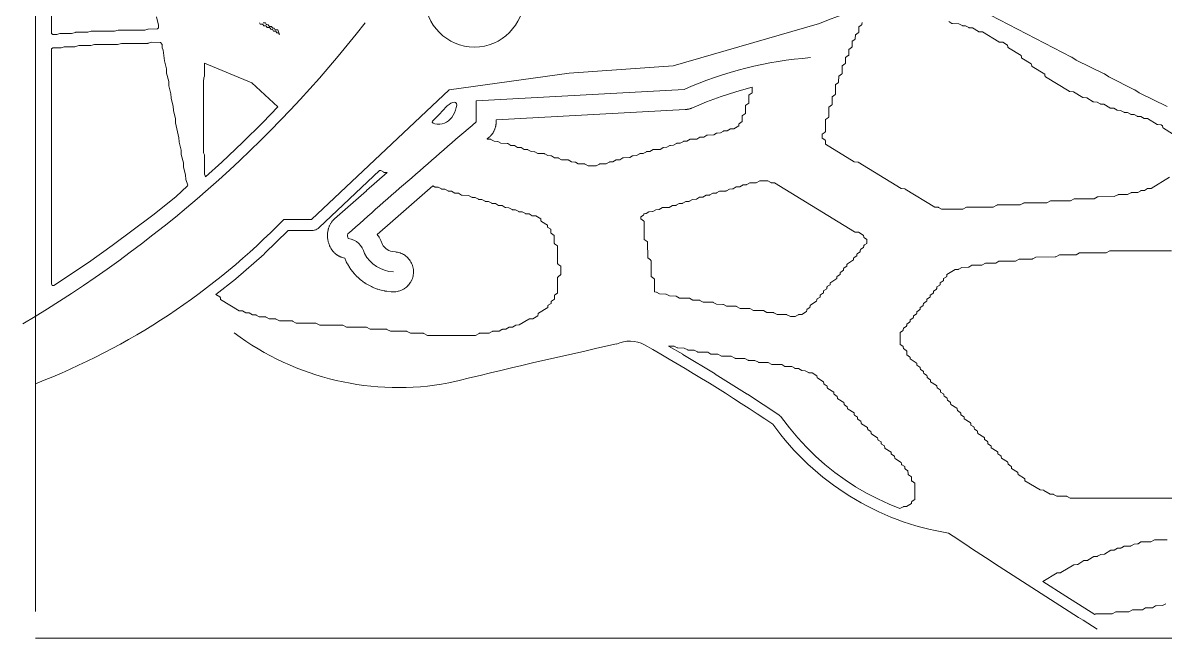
# Model space of a CAD drawing. Header units: inches. Extents: x 36 to 80.3, y 17.3 to 55.9.
# Drawn here: x 35.97 to 61.32, y 17.31 to 30.96 of the extents above; entities that cross this region are included whole.
import ezdxf

# ---------------------------------------------------------------- set-up
doc = ezdxf.new("R2010")
doc.units = ezdxf.units.IN
doc.layers.add('01_ORIGINAL_CAD', color=7, linetype='CONTINUOUS', lineweight=20)
doc.layers.add('03_ADDED_AREAS_SAME_COMPOSITION', color=7, linetype='CONTINUOUS', lineweight=15)

msp = doc.modelspace()

# ---------------------------------------------------------------- linework, layer by layer
at = {"layer": '01_ORIGINAL_CAD'}
for p, q in [((36.248, 17.906), (36.248, 55.9)), ((71.442, 17.312), (36.248, 17.312))]:
    msp.add_line(p, q, dxfattribs=at)
for points in [[(53.65, 30.945, -0.14301), (60.243, 31.63, -0.286424), (65.36, 28.431), (66.481, 23.89, -0.272091), (64.9, 18.954), (63.661, 17.533)], [(53.65, 30.945), (50.4, 30.004), (48.095, 29.84), (45.427, 29.473), (42.376, 26.597), (41.758, 26.597, -0.10797), (36.248, 22.954)]]:
    msp.add_lwpolyline(points, format="xyb", dxfattribs=at)
msp.add_lwpolyline([(46.027, 28.759), (46.027, 29.23), (50.643, 29.479)], dxfattribs=at)
msp.add_circle((45.989, 31.521), 1.1, dxfattribs=at)
for centre, radius, start, end in [((22.02, 47.825), 27.364, 300.648, 321.9453), ((54.073, 21.787), 8.422, 94.2501, 114.0352), ((177.596, -125.015), 202.378, 130.55026, 131.62005), ((43.293, 26.24), 0.119, 162.5746, 211.3187), ((43.119, 25.741), 0.443, 13.2811, 80.611), ((44.225, 26.196), 0.761, 207.5896, 267.5639), ((44.306, 28.951), 6.083, 233.183, 280.5392), ((83.889, -134.15), 161.762, 102.40484, 103.75801), ((49.433, 23.211), 0.689, 61.2688, 115.2094), ((27.349, -15.654), 45.391, 56.1832, 60.407), ((57.468, 25.543), 5.979, 215.6658, 260.7622), ((129.159, 128.7), 131.041, 236.3299, 238.04792)]:
    msp.add_arc(centre, radius, start, end, dxfattribs=at)
at = {"layer": '03_ADDED_AREAS_SAME_COMPOSITION'}
for points in [[(38.935, 31.088), (38.982, 30.907), (38.979, 30.846), (38.96, 30.827), (38.749, 30.821), (38.745, 30.821), (38.741, 30.82), (38.675, 30.798), (38.091, 30.798), (38.088, 30.798), (38.084, 30.797), (38.001, 30.773), (37.491, 30.773), (37.488, 30.773), (37.484, 30.772), (37.41, 30.749), (37.141, 30.748), (37.138, 30.748), (37.134, 30.747), (37.051, 30.723), (36.799, 30.721), (36.795, 30.721), (36.791, 30.72), (36.726, 30.698), (36.635, 30.699), (36.607, 30.722), (36.603, 36.687)], [(41.301, 30.958), (41.304, 30.957), (41.308, 30.956), (41.311, 30.956), (41.352, 30.956), (41.365, 30.931), (41.367, 30.929), (41.369, 30.926), (41.371, 30.924), (41.374, 30.922), (41.377, 30.92), (41.38, 30.919), (41.383, 30.918), (41.386, 30.918), (41.411, 30.917), (41.427, 30.89), (41.428, 30.888), (41.43, 30.885), (41.433, 30.883), (41.436, 30.881), (41.439, 30.88), (41.442, 30.879), (41.445, 30.878), (41.448, 30.878), (41.49, 30.877), (41.503, 30.853), (41.504, 30.85), (41.506, 30.848), (41.509, 30.846), (41.511, 30.844), (41.514, 30.842), (41.517, 30.841), (41.52, 30.84), (41.524, 30.84), (41.549, 30.839), (41.564, 30.812), (41.566, 30.809), (41.568, 30.807), (41.57, 30.805), (41.573, 30.803), (41.576, 30.801), (41.579, 30.8), (41.582, 30.8), (41.585, 30.799), (41.625, 30.799), (41.667, 30.697), (41.666, 30.697), (41.653, 30.721), (41.652, 30.724), (41.65, 30.726), (41.647, 30.729), (41.645, 30.731), (41.642, 30.732), (41.639, 30.733), (41.636, 30.734), (41.632, 30.734), (41.607, 30.735), (41.592, 30.762), (41.59, 30.765), (41.588, 30.767), (41.586, 30.769), (41.583, 30.771), (41.58, 30.773), (41.577, 30.774), (41.574, 30.775), (41.57, 30.775), (41.529, 30.775), (41.516, 30.799), (41.514, 30.802), (41.512, 30.805), (41.51, 30.807), (41.507, 30.809), (41.504, 30.81), (41.501, 30.811), (41.498, 30.812), (41.495, 30.813), (41.47, 30.814), (41.455, 30.84), (41.453, 30.843), (41.451, 30.846), (41.448, 30.848), (41.446, 30.85), (41.443, 30.851), (41.44, 30.852), (41.436, 30.853), (41.433, 30.853), (41.392, 30.853), (41.379, 30.878), (41.377, 30.88), (41.375, 30.883), (41.373, 30.885), (41.37, 30.887), (41.367, 30.889), (41.364, 30.89), (41.361, 30.891), (41.357, 30.891), (41.313, 30.892), (41.298, 30.919), (41.296, 30.921), (41.294, 30.924), (41.292, 30.926), (41.289, 30.928), (41.286, 30.929), (41.283, 30.93), (41.28, 30.931), (41.276, 30.931), (41.234, 30.931), (41.22, 30.958)], [(61.412, 27.536), (61.006, 27.286), (60.939, 27.284), (60.936, 27.284), (60.933, 27.283), (60.93, 27.282), (60.927, 27.281), (60.857, 27.24), (60.79, 27.238), (60.787, 27.238), (60.784, 27.237), (60.781, 27.236), (60.778, 27.235), (60.708, 27.194), (60.567, 27.192), (60.564, 27.192), (60.56, 27.191), (60.557, 27.19), (60.555, 27.189), (60.485, 27.148), (60.277, 27.148), (60.274, 27.148), (60.271, 27.147), (60.268, 27.146), (60.265, 27.145), (60.187, 27.103), (59.829, 27.102), (59.826, 27.102), (59.823, 27.101), (59.82, 27.1), (59.817, 27.099), (59.739, 27.057), (59.307, 27.056), (59.304, 27.056), (59.301, 27.055), (59.298, 27.054), (59.295, 27.053), (59.217, 27.011), (58.785, 27.01), (58.782, 27.01), (58.778, 27.009), (58.776, 27.008), (58.773, 27.007), (58.694, 26.964), (58.188, 26.964), (58.185, 26.964), (58.182, 26.963), (58.179, 26.962), (58.176, 26.961), (58.098, 26.918), (57.591, 26.918), (57.588, 26.917), (57.585, 26.917), (57.582, 26.916), (57.579, 26.915), (57.501, 26.872), (56.919, 26.872), (56.916, 26.871), (56.913, 26.871), (56.91, 26.87), (56.907, 26.869), (56.829, 26.826), (56.355, 26.826), (56.285, 26.866), (56.282, 26.868), (56.279, 26.869), (56.276, 26.87), (56.273, 26.87), (56.206, 26.872), (55.551, 27.272), (55.549, 27.274), (55.546, 27.275), (55.543, 27.276), (55.541, 27.276), (55.459, 27.283), (54.505, 27.867), (54.502, 27.869), (54.5, 27.87), (54.497, 27.87), (54.494, 27.871), (54.413, 27.878), (53.781, 28.265), (53.778, 28.342), (53.778, 28.346), (53.777, 28.349), (53.776, 28.352), (53.774, 28.355), (53.772, 28.358), (53.769, 28.36), (53.767, 28.362), (53.706, 28.401), (53.706, 28.491), (53.769, 28.535), (53.772, 28.537), (53.774, 28.54), (53.776, 28.542), (53.778, 28.546), (53.779, 28.549), (53.779, 28.552), (53.78, 28.556), (53.78, 28.812), (53.843, 28.856), (53.845, 28.858), (53.848, 28.86), (53.85, 28.863), (53.851, 28.866), (53.852, 28.869), (53.853, 28.873), (53.853, 28.876), (53.853, 29.087), (53.916, 29.131), (53.919, 29.133), (53.921, 29.135), (53.923, 29.138), (53.925, 29.141), (53.926, 29.144), (53.927, 29.148), (53.927, 29.151), (53.927, 29.316), (53.99, 29.36), (53.993, 29.362), (53.995, 29.364), (53.997, 29.367), (53.999, 29.37), (54, 29.373), (54.001, 29.377), (54.001, 29.38), (54.001, 29.59), (54.061, 29.629), (54.064, 29.631), (54.066, 29.634), (54.068, 29.637), (54.07, 29.64), (54.071, 29.643), (54.072, 29.646), (54.072, 29.65), (54.075, 29.774), (54.138, 29.818), (54.141, 29.82), (54.143, 29.822), (54.145, 29.825), (54.147, 29.828), (54.148, 29.831), (54.149, 29.835), (54.149, 29.838), (54.149, 30.003), (54.212, 30.047), (54.215, 30.049), (54.217, 30.051), (54.219, 30.054), (54.221, 30.057), (54.222, 30.06), (54.222, 30.064), (54.223, 30.067), (54.223, 30.186), (54.286, 30.23), (54.289, 30.232), (54.291, 30.235), (54.293, 30.237), (54.295, 30.24), (54.296, 30.244), (54.297, 30.247), (54.297, 30.25), (54.297, 30.369), (54.36, 30.413), (54.363, 30.415), (54.365, 30.418), (54.367, 30.421), (54.369, 30.424), (54.37, 30.427), (54.371, 30.43), (54.371, 30.434), (54.371, 30.552), (54.431, 30.591), (54.434, 30.593), (54.436, 30.596), (54.438, 30.598), (54.44, 30.601), (54.441, 30.605), (54.442, 30.608), (54.442, 30.611), (54.445, 30.69), (54.508, 30.734), (54.511, 30.736), (54.513, 30.738), (54.515, 30.741), (54.517, 30.744), (54.518, 30.747), (54.519, 30.751), (54.519, 30.754), (54.519, 30.872), (54.575, 30.907), (54.578, 30.909), (54.58, 30.911), (54.582, 30.913), (54.584, 30.916), (54.585, 30.919), (54.586, 30.922), (54.587, 30.925), (54.592, 30.963)], [(56.517, 30.985), (56.587, 30.944), (56.59, 30.943), (56.593, 30.941), (56.596, 30.941), (56.6, 30.941), (56.741, 30.939), (56.811, 30.898), (56.814, 30.897), (56.817, 30.896), (56.82, 30.895), (56.823, 30.895), (56.89, 30.893), (56.961, 30.852), (56.964, 30.851), (56.967, 30.85), (56.97, 30.849), (56.973, 30.849), (57.039, 30.847), (57.177, 30.764), (57.18, 30.762), (57.183, 30.761), (57.186, 30.76), (57.189, 30.76), (57.263, 30.756), (57.626, 30.535), (57.628, 30.533), (57.631, 30.532), (57.634, 30.532), (57.637, 30.531), (57.712, 30.527), (57.821, 30.46), (57.827, 30.422), (57.827, 30.419), (57.828, 30.416), (57.83, 30.414), (57.831, 30.411), (57.833, 30.409), (57.836, 30.407), (57.838, 30.405), (58.12, 30.231), (58.126, 30.194), (58.127, 30.191), (58.128, 30.188), (58.129, 30.185), (58.131, 30.182), (58.133, 30.18), (58.135, 30.178), (58.138, 30.176), (58.346, 30.048), (58.356, 30.005), (58.357, 30.001), (58.358, 29.998), (58.36, 29.996), (58.362, 29.993), (58.364, 29.991), (58.367, 29.989), (58.644, 29.819), (58.65, 29.782), (58.65, 29.779), (58.651, 29.776), (58.653, 29.773), (58.654, 29.77), (58.656, 29.768), (58.659, 29.766), (58.661, 29.764), (59.19, 29.44), (59.192, 29.438), (59.195, 29.437), (59.198, 29.436), (59.201, 29.436), (59.282, 29.429), (59.489, 29.302), (59.491, 29.301), (59.494, 29.3), (59.497, 29.299), (59.5, 29.299), (59.581, 29.292), (59.719, 29.208), (59.722, 29.206), (59.725, 29.205), (59.728, 29.204), (59.731, 29.204), (59.806, 29.2), (59.877, 29.159), (59.879, 29.158), (59.882, 29.157), (59.885, 29.156), (59.888, 29.156), (59.955, 29.154), (60.093, 29.07), (60.096, 29.069), (60.099, 29.068), (60.102, 29.067), (60.105, 29.067), (60.179, 29.063), (60.25, 29.022), (60.253, 29.021), (60.256, 29.02), (60.259, 29.019), (60.262, 29.019), (60.329, 29.017), (60.4, 28.976), (60.402, 28.975), (60.405, 28.974), (60.408, 28.973), (60.411, 28.973), (60.478, 28.971), (60.549, 28.93), (60.552, 28.929), (60.555, 28.928), (60.558, 28.927), (60.561, 28.927), (60.628, 28.925), (60.698, 28.885), (60.701, 28.883), (60.704, 28.882), (60.707, 28.882), (60.71, 28.881), (60.777, 28.88), (60.848, 28.839), (60.851, 28.838), (60.854, 28.837), (60.857, 28.836), (60.86, 28.836), (60.926, 28.834), (61.139, 28.704), (61.142, 28.703), (61.144, 28.702), (61.147, 28.701), (61.151, 28.701), (61.225, 28.697), (61.26, 28.676), (61.265, 28.638), (61.266, 28.635), (61.267, 28.632), (61.268, 28.629), (61.27, 28.626), (61.272, 28.624), (61.274, 28.622), (61.277, 28.62), (61.483, 28.493)], [(61.365, 29.1), (60.744, 29.408), (60.643, 29.474), (60.64, 29.475), (60.069, 29.758), (59.968, 29.824), (59.965, 29.825), (59.344, 30.133), (59.243, 30.199), (59.241, 30.2), (57.441, 31.125)], [(61.625, 20.416), (59.211, 20.415), (59.141, 20.456), (59.138, 20.457), (59.135, 20.458), (59.132, 20.459), (59.128, 20.459), (58.912, 20.461), (58.842, 20.501), (58.839, 20.503), (58.836, 20.504), (58.833, 20.504), (58.83, 20.505), (58.764, 20.506), (58.626, 20.59), (58.623, 20.592), (58.62, 20.593), (58.617, 20.593), (58.614, 20.594), (58.54, 20.598), (58.207, 20.801), (58.204, 20.834), (58.204, 20.837), (58.203, 20.84), (58.202, 20.843), (58.2, 20.846), (58.198, 20.849), (58.196, 20.851), (58.193, 20.853), (58.056, 20.939), (58.051, 20.977), (58.05, 20.98), (58.049, 20.983), (58.048, 20.986), (58.046, 20.989), (58.044, 20.991), (58.042, 20.993), (58.039, 20.995), (57.907, 21.076), (57.905, 21.108), (57.905, 21.112), (57.904, 21.115), (57.902, 21.118), (57.901, 21.121), (57.899, 21.123), (57.896, 21.126), (57.894, 21.128), (57.832, 21.168), (57.826, 21.206), (57.825, 21.209), (57.824, 21.212), (57.823, 21.215), (57.821, 21.218), (57.819, 21.22), (57.817, 21.222), (57.815, 21.224), (57.683, 21.305), (57.68, 21.337), (57.68, 21.341), (57.679, 21.344), (57.678, 21.347), (57.676, 21.35), (57.674, 21.352), (57.672, 21.354), (57.669, 21.356), (57.607, 21.397), (57.602, 21.435), (57.601, 21.438), (57.6, 21.441), (57.599, 21.444), (57.597, 21.446), (57.595, 21.449), (57.592, 21.451), (57.59, 21.453), (57.458, 21.534), (57.456, 21.566), (57.455, 21.569), (57.455, 21.573), (57.453, 21.576), (57.452, 21.578), (57.45, 21.581), (57.447, 21.583), (57.445, 21.585), (57.383, 21.625), (57.381, 21.658), (57.381, 21.661), (57.38, 21.664), (57.378, 21.667), (57.377, 21.67), (57.375, 21.673), (57.372, 21.675), (57.37, 21.677), (57.308, 21.717), (57.306, 21.749), (57.306, 21.753), (57.305, 21.756), (57.303, 21.759), (57.302, 21.762), (57.3, 21.764), (57.297, 21.767), (57.294, 21.769), (57.159, 21.854), (57.156, 21.887), (57.156, 21.89), (57.155, 21.893), (57.154, 21.896), (57.152, 21.899), (57.15, 21.902), (57.148, 21.904), (57.145, 21.906), (57.084, 21.946), (57.081, 21.978), (57.081, 21.981), (57.08, 21.985), (57.079, 21.988), (57.077, 21.99), (57.075, 21.993), (57.073, 21.995), (57.07, 21.997), (57.008, 22.038), (57.003, 22.076), (57.002, 22.079), (57.001, 22.082), (56.999, 22.085), (56.998, 22.087), (56.996, 22.09), (56.993, 22.092), (56.991, 22.094), (56.859, 22.175), (56.857, 22.207), (56.856, 22.21), (56.856, 22.214), (56.854, 22.217), (56.853, 22.219), (56.851, 22.222), (56.848, 22.224), (56.846, 22.226), (56.784, 22.266), (56.782, 22.299), (56.781, 22.302), (56.781, 22.305), (56.779, 22.308), (56.778, 22.311), (56.776, 22.314), (56.773, 22.316), (56.771, 22.318), (56.709, 22.358), (56.703, 22.396), (56.702, 22.399), (56.701, 22.402), (56.7, 22.405), (56.698, 22.408), (56.696, 22.41), (56.694, 22.412), (56.691, 22.414), (56.56, 22.495), (56.557, 22.528), (56.557, 22.531), (56.556, 22.534), (56.555, 22.537), (56.553, 22.54), (56.551, 22.542), (56.549, 22.545), (56.546, 22.547), (56.485, 22.587), (56.482, 22.619), (56.482, 22.622), (56.481, 22.626), (56.48, 22.629), (56.478, 22.631), (56.476, 22.634), (56.474, 22.636), (56.471, 22.638), (56.41, 22.678), (56.408, 22.711), (56.407, 22.714), (56.406, 22.717), (56.405, 22.72), (56.403, 22.723), (56.401, 22.726), (56.399, 22.728), (56.396, 22.73), (56.335, 22.77), (56.333, 22.802), (56.332, 22.806), (56.331, 22.809), (56.33, 22.812), (56.328, 22.815), (56.326, 22.817), (56.324, 22.819), (56.321, 22.821), (56.259, 22.862), (56.254, 22.9), (56.253, 22.903), (56.252, 22.906), (56.251, 22.909), (56.249, 22.911), (56.247, 22.914), (56.245, 22.916), (56.242, 22.918), (56.11, 22.999), (56.108, 23.031), (56.108, 23.034), (56.107, 23.038), (56.105, 23.041), (56.104, 23.043), (56.102, 23.046), (56.099, 23.048), (56.097, 23.05), (56.035, 23.09), (56.033, 23.123), (56.033, 23.126), (56.032, 23.129), (56.03, 23.132), (56.029, 23.135), (56.027, 23.138), (56.024, 23.14), (56.022, 23.142), (55.961, 23.182), (55.958, 23.214), (55.958, 23.218), (55.957, 23.221), (55.956, 23.224), (55.954, 23.227), (55.952, 23.229), (55.95, 23.231), (55.947, 23.233), (55.886, 23.273), (55.883, 23.306), (55.883, 23.309), (55.882, 23.312), (55.881, 23.315), (55.879, 23.318), (55.877, 23.321), (55.875, 23.323), (55.872, 23.325), (55.81, 23.365), (55.804, 23.404), (55.804, 23.407), (55.803, 23.41), (55.801, 23.412), (55.8, 23.415), (55.798, 23.417), (55.795, 23.42), (55.793, 23.421), (55.661, 23.503), (55.659, 23.535), (55.658, 23.538), (55.657, 23.541), (55.656, 23.544), (55.654, 23.547), (55.652, 23.55), (55.65, 23.552), (55.647, 23.554), (55.587, 23.593), (55.584, 23.671), (55.583, 23.675), (55.582, 23.678), (55.581, 23.681), (55.58, 23.684), (55.577, 23.687), (55.575, 23.689), (55.572, 23.691), (55.51, 23.732), (55.505, 23.77), (55.504, 23.773), (55.503, 23.776), (55.502, 23.779), (55.5, 23.781), (55.498, 23.784), (55.496, 23.786), (55.493, 23.788), (55.437, 23.822), (55.436, 24.094), (55.492, 24.129), (55.494, 24.131), (55.497, 24.133), (55.499, 24.135), (55.5, 24.138), (55.502, 24.141), (55.503, 24.144), (55.503, 24.147), (55.509, 24.185), (55.571, 24.225), (55.573, 24.227), (55.576, 24.23), (55.578, 24.232), (55.579, 24.235), (55.581, 24.238), (55.581, 24.241), (55.582, 24.245), (55.584, 24.277), (55.645, 24.317), (55.648, 24.319), (55.65, 24.321), (55.652, 24.324), (55.654, 24.327), (55.655, 24.33), (55.656, 24.333), (55.656, 24.336), (55.658, 24.369), (55.719, 24.409), (55.722, 24.411), (55.724, 24.413), (55.726, 24.416), (55.728, 24.418), (55.729, 24.421), (55.73, 24.425), (55.73, 24.428), (55.733, 24.46), (55.794, 24.5), (55.796, 24.502), (55.799, 24.505), (55.801, 24.507), (55.802, 24.51), (55.804, 24.513), (55.804, 24.516), (55.805, 24.52), (55.807, 24.552), (55.868, 24.592), (55.871, 24.594), (55.873, 24.596), (55.875, 24.599), (55.877, 24.602), (55.878, 24.605), (55.879, 24.608), (55.879, 24.611), (55.881, 24.643), (55.938, 24.679), (55.941, 24.681), (55.943, 24.683), (55.945, 24.685), (55.947, 24.688), (55.948, 24.691), (55.949, 24.694), (55.949, 24.697), (55.955, 24.735), (56.017, 24.775), (56.019, 24.777), (56.022, 24.779), (56.024, 24.782), (56.025, 24.785), (56.027, 24.788), (56.027, 24.791), (56.028, 24.794), (56.03, 24.827), (56.091, 24.867), (56.094, 24.869), (56.096, 24.871), (56.098, 24.874), (56.1, 24.877), (56.101, 24.88), (56.102, 24.883), (56.102, 24.886), (56.104, 24.919), (56.165, 24.958), (56.168, 24.96), (56.17, 24.963), (56.172, 24.965), (56.174, 24.968), (56.175, 24.971), (56.176, 24.974), (56.177, 24.978), (56.179, 25.01), (56.235, 25.045), (56.238, 25.047), (56.24, 25.049), (56.242, 25.052), (56.244, 25.054), (56.245, 25.057), (56.246, 25.06), (56.247, 25.063), (56.252, 25.101), (56.314, 25.142), (56.317, 25.144), (56.319, 25.146), (56.321, 25.149), (56.323, 25.151), (56.324, 25.155), (56.325, 25.158), (56.325, 25.161), (56.327, 25.194), (56.388, 25.233), (56.391, 25.235), (56.393, 25.238), (56.395, 25.24), (56.397, 25.243), (56.398, 25.246), (56.399, 25.249), (56.4, 25.253), (56.402, 25.285), (56.463, 25.325), (56.465, 25.327), (56.468, 25.329), (56.47, 25.332), (56.471, 25.335), (56.473, 25.338), (56.473, 25.341), (56.474, 25.344), (56.476, 25.376), (56.658, 25.489), (56.725, 25.49), (56.728, 25.491), (56.731, 25.491), (56.734, 25.492), (56.737, 25.494), (56.807, 25.534), (56.948, 25.536), (56.951, 25.536), (56.955, 25.537), (56.958, 25.538), (56.96, 25.54), (57.03, 25.58), (57.238, 25.581), (57.241, 25.581), (57.244, 25.581), (57.247, 25.582), (57.25, 25.584), (57.329, 25.626), (57.545, 25.628), (57.548, 25.628), (57.551, 25.629), (57.554, 25.63), (57.557, 25.631), (57.627, 25.672), (57.984, 25.673), (57.987, 25.673), (57.99, 25.673), (57.993, 25.674), (57.996, 25.676), (58.074, 25.718), (58.365, 25.72), (58.369, 25.72), (58.372, 25.721), (58.375, 25.722), (58.378, 25.723), (58.448, 25.764), (58.88, 25.765), (58.883, 25.765), (58.886, 25.765), (58.889, 25.766), (58.891, 25.768), (58.97, 25.81), (59.327, 25.811), (59.33, 25.811), (59.333, 25.811), (59.336, 25.812), (59.339, 25.814), (59.417, 25.856), (59.999, 25.857), (60.002, 25.857), (60.005, 25.858), (60.008, 25.858), (60.011, 25.86), (60.089, 25.902), (61.459, 25.903)], [(61.329, 18.075), (61.259, 18.034), (61.118, 18.032), (61.115, 18.032), (61.112, 18.032), (61.109, 18.03), (61.106, 18.029), (61.036, 17.988), (60.894, 17.987), (60.891, 17.986), (60.888, 17.986), (60.885, 17.985), (60.882, 17.983), (60.812, 17.943), (60.604, 17.942), (60.601, 17.942), (60.598, 17.941), (60.595, 17.94), (60.592, 17.939), (60.514, 17.897), (60.231, 17.896), (60.228, 17.896), (60.225, 17.895), (60.222, 17.894), (60.219, 17.893), (60.141, 17.851), (59.783, 17.85), (59.78, 17.85), (59.777, 17.849), (59.774, 17.848), (59.772, 17.847), (59.754, 17.838), (59.11, 18.243), (58.606, 18.565), (58.918, 18.757), (58.993, 18.761), (58.996, 18.761), (58.999, 18.762), (59.002, 18.763), (59.004, 18.765), (59.291, 18.94), (59.365, 18.944), (59.368, 18.945), (59.371, 18.946), (59.374, 18.947), (59.377, 18.948), (59.515, 19.032), (59.589, 19.036), (59.592, 19.037), (59.595, 19.037), (59.598, 19.038), (59.601, 19.04), (59.738, 19.124), (59.804, 19.125), (59.808, 19.126), (59.811, 19.126), (59.814, 19.127), (59.816, 19.129), (59.887, 19.17), (59.962, 19.174), (59.965, 19.174), (59.968, 19.175), (59.971, 19.176), (59.973, 19.177), (60.111, 19.261), (60.177, 19.263), (60.18, 19.263), (60.183, 19.264), (60.186, 19.265), (60.189, 19.266), (60.26, 19.307), (60.334, 19.311), (60.337, 19.312), (60.34, 19.312), (60.343, 19.313), (60.346, 19.315), (60.409, 19.353), (60.55, 19.355), (60.553, 19.355), (60.556, 19.356), (60.559, 19.357), (60.562, 19.358), (60.633, 19.399), (60.707, 19.403), (60.71, 19.403), (60.713, 19.404), (60.716, 19.405), (60.719, 19.407), (60.781, 19.445), (60.989, 19.445), (60.992, 19.445), (60.995, 19.446), (60.998, 19.447), (61.001, 19.448), (61.079, 19.49), (61.362, 19.491)]]:
    msp.add_lwpolyline(points, dxfattribs=at)
for points in [[(36.659, 25.135), (36.622, 25.136), (36.603, 25.169), (36.607, 30.379), (36.635, 30.402), (36.812, 30.405), (36.815, 30.405), (36.819, 30.406), (36.885, 30.428), (37.119, 30.428), (37.123, 30.429), (37.126, 30.429), (37.209, 30.453), (37.469, 30.453), (37.473, 30.454), (37.476, 30.454), (37.559, 30.478), (38.066, 30.478), (38.07, 30.478), (38.073, 30.479), (38.159, 30.503), (38.741, 30.503), (38.745, 30.503), (38.748, 30.504), (38.834, 30.528), (39.022, 30.525), (39.057, 30.48), (39.061, 30.412), (39.061, 30.408), (39.062, 30.405), (39.082, 30.354), (39.11, 30.117), (39.11, 30.113), (39.156, 29.936), (39.16, 29.844), (39.16, 29.841), (39.16, 29.838), (39.207, 29.656), (39.21, 29.569), (39.21, 29.566), (39.21, 29.563), (39.256, 29.386), (39.26, 29.294), (39.26, 29.291), (39.26, 29.288), (39.307, 29.106), (39.31, 29.019), (39.31, 29.016), (39.31, 29.013), (39.357, 28.831), (39.36, 28.744), (39.36, 28.739), (39.432, 28.407), (39.435, 28.319), (39.435, 28.316), (39.435, 28.313), (39.481, 28.136), (39.485, 28.044), (39.485, 28.041), (39.485, 28.038), (39.532, 27.856), (39.535, 27.769), (39.535, 27.766), (39.535, 27.763), (39.582, 27.581), (39.586, 27.488), (39.586, 27.484), (39.587, 27.481), (39.629, 27.361), (39.626, 27.343), (39.364, 27.1), (38.857, 26.695), (37.954, 26.017), (37.429, 25.643)], [(40.019, 27.558), (40.019, 27.561), (40.018, 27.565), (40.017, 27.568), (40, 27.603), (40, 28.02), (40, 28.023), (39.999, 28.026), (39.998, 28.029), (39.98, 28.073), (39.979, 29.654), (39.982, 29.738), (39.997, 29.775), (39.997, 29.778), (39.998, 29.782), (39.998, 29.785), (39.998, 30.062), (41.049, 29.626), (41.628, 29.093), (41.291, 28.744), (40.843, 28.302), (40.385, 27.871), (40.019, 27.542)], [(46.343, 28.446), (46.344, 28.447), (46.348, 28.451), (46.349, 28.452), (46.35, 28.454), (46.351, 28.455), (46.353, 28.456), (46.356, 28.46), (46.368, 28.474), (46.369, 28.475), (46.369, 28.475), (46.37, 28.476), (46.371, 28.477), (46.381, 28.49), (46.382, 28.491), (46.385, 28.495), (46.386, 28.497), (46.387, 28.498), (46.388, 28.5), (46.389, 28.501), (46.392, 28.506), (46.402, 28.521), (46.403, 28.522), (46.403, 28.522), (46.404, 28.523), (46.405, 28.524), (46.413, 28.539), (46.414, 28.54), (46.416, 28.544), (46.417, 28.546), (46.418, 28.548), (46.419, 28.549), (46.42, 28.551), (46.422, 28.556), (46.43, 28.572), (46.431, 28.573), (46.431, 28.574), (46.431, 28.574), (46.432, 28.576), (46.438, 28.591), (46.439, 28.592), (46.441, 28.597), (46.442, 28.599), (46.442, 28.6), (46.443, 28.602), (46.444, 28.604), (46.446, 28.609), (46.451, 28.626), (46.452, 28.627), (46.452, 28.628), (46.452, 28.629), (46.453, 28.63), (46.457, 28.646), (46.457, 28.647), (46.459, 28.652), (46.459, 28.654), (46.46, 28.656), (46.46, 28.658), (46.46, 28.66), (46.462, 28.665), (46.465, 28.682), (46.465, 28.684), (46.465, 28.685), (46.466, 28.685), (46.466, 28.687), (46.468, 28.703), (46.468, 28.704), (46.469, 28.71), (46.469, 28.711), (46.469, 28.713), (46.47, 28.715), (46.47, 28.717), (46.47, 28.723), (46.471, 28.74), (46.471, 28.742), (46.471, 28.742), (46.471, 28.743), (46.471, 28.744), (46.472, 28.758), (46.472, 28.759), (46.472, 28.808), (50.667, 29.034), (50.667, 29.034), (50.682, 29.036), (50.683, 29.036), (50.685, 29.036), (50.687, 29.036), (50.689, 29.036), (50.702, 29.038), (50.704, 29.038), (50.709, 29.039), (50.71, 29.039), (50.714, 29.04), (50.717, 29.04), (50.719, 29.041), (50.723, 29.041), (50.739, 29.044), (50.74, 29.045), (50.742, 29.045), (50.744, 29.046), (50.746, 29.046), (50.759, 29.05), (50.761, 29.05), (50.765, 29.051), (50.767, 29.052), (50.77, 29.053), (50.774, 29.054), (50.775, 29.054), (50.78, 29.056), (50.795, 29.061), (50.796, 29.061), (50.798, 29.062), (50.8, 29.063), (50.801, 29.063), (50.814, 29.068), (50.815, 29.068), (51.142, 29.206), (51.465, 29.325), (51.792, 29.431), (52.124, 29.522), (52.151, 29.528), (52.151, 29.527), (52.151, 29.408), (52.088, 29.364), (52.085, 29.362), (52.083, 29.359), (52.081, 29.356), (52.079, 29.353), (52.078, 29.35), (52.078, 29.347), (52.077, 29.343), (52.077, 29.179), (52.014, 29.135), (52.011, 29.133), (52.009, 29.13), (52.007, 29.127), (52.005, 29.124), (52.004, 29.121), (52.004, 29.118), (52.003, 29.114), (52.003, 28.95), (51.94, 28.906), (51.937, 28.904), (51.935, 28.901), (51.933, 28.898), (51.932, 28.895), (51.93, 28.892), (51.93, 28.889), (51.929, 28.885), (51.929, 28.767), (51.869, 28.728), (51.866, 28.726), (51.864, 28.723), (51.862, 28.721), (51.86, 28.718), (51.859, 28.715), (51.858, 28.712), (51.858, 28.708), (51.856, 28.676), (51.748, 28.61), (51.681, 28.608), (51.678, 28.608), (51.675, 28.607), (51.672, 28.606), (51.67, 28.605), (51.599, 28.564), (51.532, 28.562), (51.529, 28.562), (51.526, 28.561), (51.523, 28.56), (51.52, 28.559), (51.45, 28.518), (51.375, 28.514), (51.372, 28.514), (51.369, 28.513), (51.366, 28.512), (51.364, 28.51), (51.301, 28.472), (51.16, 28.47), (51.157, 28.47), (51.153, 28.47), (51.15, 28.469), (51.148, 28.467), (51.077, 28.426), (51.002, 28.422), (50.999, 28.422), (50.996, 28.421), (50.993, 28.42), (50.991, 28.419), (50.928, 28.381), (50.787, 28.379), (50.784, 28.378), (50.781, 28.378), (50.778, 28.377), (50.775, 28.375), (50.704, 28.335), (50.637, 28.333), (50.634, 28.333), (50.631, 28.332), (50.628, 28.331), (50.626, 28.329), (50.555, 28.289), (50.488, 28.287), (50.485, 28.287), (50.482, 28.286), (50.479, 28.285), (50.477, 28.284), (50.406, 28.243), (50.339, 28.241), (50.336, 28.241), (50.333, 28.24), (50.33, 28.239), (50.327, 28.238), (50.257, 28.197), (50.182, 28.193), (50.179, 28.192), (50.176, 28.192), (50.173, 28.191), (50.171, 28.189), (50.108, 28.151), (49.967, 28.149), (49.964, 28.149), (49.96, 28.148), (49.957, 28.147), (49.955, 28.146), (49.884, 28.105), (49.817, 28.103), (49.814, 28.103), (49.811, 28.103), (49.808, 28.102), (49.805, 28.1), (49.735, 28.059), (49.668, 28.058), (49.665, 28.057), (49.662, 28.057), (49.659, 28.056), (49.656, 28.054), (49.586, 28.013), (49.511, 28.009), (49.508, 28.009), (49.505, 28.008), (49.502, 28.007), (49.499, 28.006), (49.437, 27.968), (49.296, 27.966), (49.292, 27.966), (49.289, 27.965), (49.286, 27.964), (49.283, 27.962), (49.213, 27.922), (49.146, 27.92), (49.143, 27.92), (49.14, 27.919), (49.137, 27.918), (49.134, 27.917), (49.064, 27.876), (48.989, 27.872), (48.986, 27.871), (48.983, 27.871), (48.98, 27.87), (48.978, 27.868), (48.915, 27.83), (48.774, 27.828), (48.771, 27.828), (48.767, 27.827), (48.764, 27.826), (48.762, 27.825), (48.691, 27.784), (48.516, 27.784), (48.446, 27.825), (48.443, 27.826), (48.44, 27.827), (48.437, 27.828), (48.434, 27.828), (48.293, 27.83), (48.23, 27.868), (48.227, 27.869), (48.224, 27.87), (48.221, 27.871), (48.218, 27.871), (48.143, 27.875), (48.072, 27.916), (48.07, 27.918), (48.067, 27.919), (48.063, 27.919), (48.06, 27.919), (47.919, 27.921), (47.856, 27.959), (47.853, 27.961), (47.851, 27.962), (47.848, 27.962), (47.845, 27.963), (47.77, 27.967), (47.699, 28.008), (47.696, 28.009), (47.693, 28.01), (47.69, 28.011), (47.687, 28.011), (47.62, 28.013), (47.55, 28.053), (47.547, 28.055), (47.544, 28.056), (47.541, 28.056), (47.537, 28.057), (47.396, 28.058), (47.333, 28.096), (47.331, 28.098), (47.328, 28.099), (47.325, 28.1), (47.322, 28.1), (47.247, 28.104), (47.176, 28.145), (47.173, 28.146), (47.171, 28.147), (47.167, 28.148), (47.164, 28.148), (47.097, 28.15), (47.027, 28.19), (47.024, 28.192), (47.021, 28.193), (47.018, 28.194), (47.015, 28.194), (46.948, 28.196), (46.877, 28.236), (46.875, 28.238), (46.872, 28.239), (46.869, 28.239), (46.866, 28.24), (46.799, 28.241), (46.728, 28.282), (46.725, 28.283), (46.722, 28.284), (46.719, 28.285), (46.716, 28.285), (46.575, 28.287), (46.512, 28.325), (46.509, 28.326), (46.506, 28.327), (46.503, 28.328), (46.5, 28.329), (46.426, 28.333), (46.355, 28.373), (46.352, 28.375), (46.349, 28.376), (46.346, 28.376), (46.343, 28.377), (46.276, 28.378), (46.27, 28.382), (46.317, 28.422), (46.318, 28.422), (46.328, 28.432), (46.329, 28.433), (46.329, 28.433), (46.33, 28.434), (46.331, 28.435)], [(42.814, 25.943), (42.814, 25.942), (42.816, 25.939), (42.817, 25.938), (42.821, 25.932), (42.824, 25.926), (42.825, 25.925), (42.827, 25.922), (42.833, 25.914), (42.834, 25.913), (42.838, 25.908), (42.841, 25.904), (42.842, 25.902), (42.848, 25.896), (42.848, 25.895), (42.85, 25.892), (42.851, 25.891), (42.856, 25.886), (42.861, 25.881), (42.862, 25.879), (42.864, 25.877), (42.871, 25.869), (42.872, 25.868), (42.876, 25.865), (42.88, 25.86), (42.881, 25.859), (42.887, 25.854), (42.888, 25.853), (42.891, 25.85), (42.892, 25.849), (42.897, 25.845), (42.902, 25.84), (42.903, 25.839), (42.906, 25.837), (42.914, 25.83), (42.915, 25.829), (42.92, 25.826), (42.924, 25.823), (42.925, 25.822), (42.932, 25.817), (42.933, 25.816), (42.936, 25.814), (42.937, 25.813), (42.943, 25.809), (42.949, 25.805), (42.95, 25.804), (42.953, 25.803), (42.962, 25.797), (42.963, 25.796), (42.968, 25.794), (42.973, 25.791), (42.974, 25.79), (42.982, 25.786), (42.983, 25.785), (42.986, 25.784), (42.987, 25.783), (42.994, 25.78), (43, 25.777), (43.001, 25.776), (43.004, 25.775), (43.014, 25.77), (43.015, 25.77), (43.02, 25.768), (43.025, 25.766), (43.027, 25.765), (43.035, 25.762), (43.036, 25.762), (43.039, 25.76), (43.04, 25.76), (43.053, 25.755), (43.054, 25.755), (43.113, 25.736), (43.137, 25.678), (43.137, 25.677), (43.143, 25.664), (43.143, 25.663), (43.144, 25.66), (43.149, 25.65), (43.15, 25.648), (43.152, 25.644), (43.154, 25.64), (43.155, 25.638), (43.16, 25.63), (43.16, 25.628), (43.162, 25.625), (43.162, 25.624), (43.17, 25.612), (43.17, 25.611), (43.223, 25.525), (43.223, 25.524), (43.231, 25.512), (43.231, 25.511), (43.247, 25.49), (43.247, 25.489), (43.256, 25.478), (43.256, 25.477), (43.319, 25.399), (43.32, 25.399), (43.329, 25.388), (43.329, 25.387), (43.347, 25.368), (43.348, 25.368), (43.358, 25.357), (43.358, 25.357), (43.43, 25.289), (43.431, 25.288), (43.441, 25.279), (43.442, 25.278), (43.462, 25.261), (43.463, 25.261), (43.474, 25.252), (43.474, 25.252), (43.554, 25.194), (43.555, 25.193), (43.566, 25.185), (43.567, 25.185), (43.589, 25.171), (43.59, 25.17), (43.602, 25.163), (43.603, 25.163), (43.689, 25.115), (43.69, 25.115), (43.702, 25.109), (43.703, 25.108), (43.727, 25.097), (43.727, 25.097), (43.74, 25.091), (43.741, 25.091), (43.833, 25.055), (43.834, 25.055), (43.848, 25.05), (43.848, 25.05), (43.873, 25.042), (43.874, 25.042), (43.888, 25.038), (43.889, 25.038), (43.986, 25.014), (43.986, 25.014), (44.001, 25.011), (44.001, 25.01), (44.027, 25.006), (44.028, 25.006), (44.043, 25.004), (44.043, 25.004), (44.144, 24.993), (44.145, 24.992), (44.159, 24.991), (44.16, 24.991), (44.186, 24.99), (44.188, 24.99), (44.216, 24.991), (44.218, 24.991), (44.244, 24.993), (44.246, 24.993), (44.274, 24.998), (44.276, 24.998), (44.301, 25.004), (44.303, 25.004), (44.331, 25.012), (44.332, 25.013), (44.357, 25.022), (44.358, 25.022), (44.385, 25.034), (44.386, 25.035), (44.409, 25.047), (44.411, 25.048), (44.435, 25.062), (44.437, 25.063), (44.458, 25.078), (44.459, 25.079), (44.482, 25.097), (44.483, 25.098), (44.502, 25.116), (44.503, 25.117), (44.523, 25.138), (44.524, 25.139), (44.541, 25.159), (44.542, 25.161), (44.559, 25.184), (44.56, 25.185), (44.574, 25.207), (44.575, 25.209), (44.589, 25.234), (44.59, 25.235), (44.601, 25.259), (44.601, 25.261), (44.612, 25.287), (44.612, 25.289), (44.62, 25.314), (44.621, 25.315), (44.627, 25.343), (44.628, 25.345), (44.632, 25.371), (44.633, 25.372), (44.636, 25.401), (44.636, 25.403), (44.637, 25.429), (44.637, 25.43), (44.636, 25.459), (44.636, 25.461), (44.634, 25.487), (44.634, 25.488), (44.629, 25.517), (44.629, 25.519), (44.623, 25.544), (44.623, 25.546), (44.615, 25.573), (44.614, 25.575), (44.605, 25.599), (44.605, 25.601), (44.593, 25.627), (44.593, 25.629), (44.58, 25.652), (44.58, 25.653), (44.565, 25.678), (44.564, 25.679), (44.549, 25.701), (44.548, 25.702), (44.53, 25.725), (44.529, 25.726), (44.511, 25.745), (44.51, 25.746), (44.489, 25.766), (44.488, 25.767), (44.468, 25.784), (44.467, 25.785), (44.443, 25.802), (44.442, 25.803), (44.42, 25.817), (44.419, 25.818), (44.393, 25.832), (44.392, 25.832), (44.368, 25.843), (44.367, 25.844), (44.34, 25.855), (44.338, 25.855), (44.313, 25.863), (44.312, 25.863), (44.284, 25.87), (44.282, 25.871), (44.256, 25.875), (44.256, 25.875), (44.241, 25.877), (44.241, 25.877), (44.169, 25.885), (44.129, 25.895), (44.091, 25.91), (44.055, 25.929), (44.022, 25.953), (43.993, 25.982), (43.967, 26.014), (43.949, 26.043), (43.914, 26.13), (43.914, 26.131), (43.908, 26.145), (43.907, 26.146), (43.894, 26.173), (43.893, 26.174), (43.877, 26.202), (43.876, 26.204), (43.86, 26.228), (43.859, 26.229), (43.849, 26.242), (43.849, 26.242), (43.834, 26.261), (44.181, 26.568), (44.89, 27.189), (45.067, 27.343), (45.106, 27.32), (45.109, 27.319), (45.112, 27.318), (45.115, 27.317), (45.118, 27.317), (45.185, 27.315), (45.256, 27.275), (45.258, 27.273), (45.261, 27.272), (45.264, 27.272), (45.267, 27.271), (45.334, 27.27), (45.405, 27.229), (45.408, 27.228), (45.411, 27.227), (45.414, 27.226), (45.417, 27.226), (45.484, 27.224), (45.554, 27.183), (45.557, 27.182), (45.56, 27.181), (45.563, 27.18), (45.566, 27.18), (45.633, 27.178), (45.704, 27.137), (45.707, 27.136), (45.71, 27.135), (45.713, 27.134), (45.716, 27.134), (45.857, 27.132), (45.928, 27.092), (45.931, 27.09), (45.934, 27.089), (45.937, 27.089), (45.94, 27.088), (46.007, 27.087), (46.077, 27.046), (46.08, 27.045), (46.083, 27.044), (46.086, 27.043), (46.089, 27.043), (46.156, 27.041), (46.227, 27), (46.229, 26.999), (46.232, 26.998), (46.235, 26.997), (46.238, 26.997), (46.305, 26.995), (46.376, 26.955), (46.379, 26.953), (46.382, 26.952), (46.385, 26.952), (46.388, 26.951), (46.455, 26.949), (46.525, 26.909), (46.528, 26.907), (46.531, 26.906), (46.534, 26.906), (46.537, 26.906), (46.604, 26.904), (46.675, 26.863), (46.678, 26.862), (46.681, 26.861), (46.684, 26.86), (46.687, 26.86), (46.754, 26.858), (46.824, 26.817), (46.827, 26.816), (46.83, 26.815), (46.833, 26.814), (46.836, 26.814), (46.903, 26.812), (46.974, 26.772), (46.976, 26.77), (46.979, 26.769), (46.982, 26.769), (46.985, 26.768), (47.052, 26.767), (47.123, 26.726), (47.126, 26.725), (47.129, 26.724), (47.132, 26.723), (47.135, 26.723), (47.202, 26.721), (47.272, 26.68), (47.275, 26.679), (47.278, 26.678), (47.281, 26.677), (47.284, 26.677), (47.351, 26.675), (47.46, 26.608), (47.466, 26.57), (47.466, 26.567), (47.467, 26.564), (47.469, 26.562), (47.47, 26.559), (47.472, 26.557), (47.475, 26.555), (47.477, 26.553), (47.609, 26.472), (47.611, 26.439), (47.612, 26.436), (47.613, 26.433), (47.614, 26.43), (47.615, 26.427), (47.618, 26.424), (47.62, 26.422), (47.622, 26.42), (47.683, 26.381), (47.686, 26.303), (47.687, 26.299), (47.687, 26.296), (47.689, 26.293), (47.69, 26.29), (47.692, 26.287), (47.695, 26.285), (47.698, 26.283), (47.758, 26.244), (47.759, 26.079), (47.759, 26.076), (47.76, 26.073), (47.761, 26.069), (47.763, 26.066), (47.765, 26.064), (47.767, 26.061), (47.77, 26.059), (47.833, 26.015), (47.834, 25.626), (47.835, 25.623), (47.835, 25.62), (47.836, 25.617), (47.838, 25.614), (47.84, 25.611), (47.842, 25.609), (47.844, 25.607), (47.909, 25.558), (47.909, 25.489), (47.91, 25.375), (47.845, 25.326), (47.843, 25.324), (47.841, 25.321), (47.839, 25.318), (47.837, 25.315), (47.836, 25.312), (47.836, 25.309), (47.835, 25.306), (47.836, 24.964), (47.777, 24.924), (47.774, 24.922), (47.771, 24.92), (47.769, 24.917), (47.768, 24.914), (47.766, 24.911), (47.766, 24.908), (47.765, 24.904), (47.763, 24.826), (47.702, 24.787), (47.7, 24.785), (47.697, 24.783), (47.695, 24.78), (47.694, 24.777), (47.692, 24.774), (47.691, 24.771), (47.691, 24.768), (47.689, 24.735), (47.628, 24.695), (47.625, 24.693), (47.623, 24.691), (47.621, 24.688), (47.619, 24.685), (47.618, 24.682), (47.617, 24.679), (47.617, 24.676), (47.615, 24.644), (47.414, 24.521), (47.412, 24.519), (47.409, 24.516), (47.407, 24.514), (47.405, 24.511), (47.404, 24.508), (47.403, 24.505), (47.393, 24.462), (47.283, 24.394), (47.209, 24.39), (47.206, 24.39), (47.203, 24.389), (47.2, 24.388), (47.197, 24.386), (46.985, 24.257), (46.919, 24.255), (46.916, 24.255), (46.913, 24.254), (46.91, 24.253), (46.907, 24.252), (46.837, 24.211), (46.77, 24.209), (46.767, 24.209), (46.764, 24.208), (46.761, 24.207), (46.758, 24.206), (46.687, 24.165), (46.613, 24.161), (46.61, 24.16), (46.607, 24.16), (46.604, 24.159), (46.601, 24.157), (46.538, 24.119), (46.397, 24.117), (46.394, 24.117), (46.391, 24.116), (46.388, 24.115), (46.385, 24.114), (46.315, 24.073), (46.107, 24.073), (46.104, 24.073), (46.101, 24.072), (46.098, 24.071), (46.095, 24.07), (46.017, 24.027), (44.945, 24.027), (44.867, 24.069), (44.864, 24.071), (44.861, 24.071), (44.858, 24.072), (44.855, 24.072), (44.572, 24.073), (44.494, 24.115), (44.491, 24.116), (44.488, 24.117), (44.485, 24.118), (44.482, 24.118), (44.124, 24.118), (44.046, 24.16), (44.043, 24.162), (44.04, 24.163), (44.037, 24.163), (44.034, 24.163), (43.676, 24.164), (43.598, 24.206), (43.595, 24.207), (43.592, 24.208), (43.589, 24.209), (43.586, 24.209), (43.153, 24.209), (43.066, 24.253), (43.064, 24.254), (43.061, 24.254), (43.058, 24.255), (43.055, 24.255), (42.556, 24.255), (42.469, 24.298), (42.467, 24.299), (42.464, 24.3), (42.461, 24.3), (42.458, 24.301), (42.034, 24.3), (41.956, 24.343), (41.953, 24.344), (41.95, 24.345), (41.947, 24.346), (41.944, 24.346), (41.661, 24.346), (41.591, 24.387), (41.588, 24.388), (41.585, 24.389), (41.582, 24.39), (41.579, 24.39), (41.437, 24.392), (41.367, 24.432), (41.364, 24.434), (41.361, 24.435), (41.358, 24.435), (41.355, 24.436), (41.213, 24.437), (41.143, 24.478), (41.14, 24.479), (41.137, 24.48), (41.134, 24.481), (41.131, 24.481), (41.064, 24.483), (40.993, 24.524), (40.991, 24.525), (40.988, 24.526), (40.985, 24.527), (40.982, 24.527), (40.915, 24.529), (40.844, 24.569), (40.841, 24.571), (40.838, 24.572), (40.835, 24.572), (40.832, 24.573), (40.766, 24.574), (40.357, 24.824), (40.352, 24.862), (40.351, 24.865), (40.35, 24.868), (40.349, 24.871), (40.347, 24.874), (40.345, 24.876), (40.343, 24.878), (40.34, 24.88), (40.252, 24.934), (40.685, 25.274), (40.686, 25.274), (40.695, 25.282), (40.695, 25.282), (41.322, 25.83), (41.322, 25.831), (41.331, 25.839), (41.331, 25.839), (41.858, 26.352), (42.376, 26.352), (42.378, 26.352), (42.405, 26.353), (42.408, 26.354), (42.436, 26.359), (42.439, 26.36), (42.465, 26.368), (42.468, 26.37), (42.493, 26.381), (42.496, 26.383), (42.519, 26.398), (42.522, 26.4), (42.543, 26.417), (42.544, 26.418), (43.883, 27.681), (43.915, 27.681), (43.978, 27.643), (43.981, 27.642), (43.984, 27.641), (43.987, 27.64), (43.99, 27.64), (44.05, 27.636), (43.593, 27.236), (43.593, 27.236), (43.593, 27.236), (43.593, 27.236), (43.592, 27.235), (43.592, 27.235), (43.592, 27.235), (43.592, 27.235), (42.884, 26.609), (42.884, 26.609), (42.873, 26.599), (42.872, 26.598), (42.864, 26.59), (42.856, 26.581), (42.855, 26.581), (42.845, 26.57), (42.844, 26.569), (42.844, 26.568), (42.843, 26.568), (42.834, 26.556), (42.833, 26.556), (42.826, 26.546), (42.818, 26.537), (42.818, 26.536), (42.809, 26.524), (42.809, 26.523), (42.808, 26.522), (42.808, 26.521), (42.8, 26.509), (42.799, 26.508), (42.794, 26.498), (42.788, 26.487), (42.787, 26.486), (42.78, 26.473), (42.78, 26.473), (42.779, 26.472), (42.779, 26.471), (42.773, 26.457), (42.772, 26.456), (42.768, 26.445), (42.763, 26.434), (42.763, 26.434), (42.758, 26.42), (42.757, 26.419), (42.757, 26.418), (42.757, 26.417), (42.753, 26.403), (42.752, 26.402), (42.749, 26.39), (42.746, 26.379), (42.746, 26.378), (42.743, 26.364), (42.743, 26.363), (42.738, 26.338), (42.737, 26.338), (42.735, 26.326), (42.735, 26.325), (42.732, 26.304), (42.732, 26.303), (42.73, 26.28), (42.73, 26.278), (42.729, 26.257), (42.729, 26.256), (42.729, 26.245), (42.729, 26.244), (42.729, 26.219), (42.729, 26.218), (42.73, 26.207), (42.73, 26.206), (42.731, 26.185), (42.731, 26.184), (42.734, 26.161), (42.734, 26.159), (42.738, 26.138), (42.738, 26.138), (42.741, 26.126), (42.741, 26.126), (42.746, 26.101), (42.747, 26.101), (42.749, 26.089), (42.75, 26.089), (42.756, 26.068), (42.756, 26.067), (42.764, 26.045), (42.764, 26.044), (42.772, 26.024), (42.772, 26.023), (42.777, 26.013), (42.777, 26.012), (42.788, 25.989), (42.788, 25.988), (42.795, 25.975), (42.795, 25.975), (42.797, 25.972), (42.802, 25.963), (42.802, 25.962), (42.805, 25.957), (42.808, 25.952), (42.809, 25.95)], [(52.498, 27.456), (52.569, 27.415), (52.571, 27.414), (52.574, 27.413), (52.577, 27.412), (52.58, 27.412), (52.647, 27.41), (54.423, 26.323), (54.426, 26.322), (54.429, 26.321), (54.431, 26.32), (54.434, 26.319), (54.515, 26.312), (54.573, 26.277), (54.625, 26.245), (54.631, 26.207), (54.632, 26.204), (54.633, 26.201), (54.634, 26.199), (54.636, 26.196), (54.638, 26.194), (54.64, 26.191), (54.642, 26.19), (54.698, 26.155), (54.699, 26.066), (54.643, 26.031), (54.64, 26.03), (54.638, 26.027), (54.636, 26.025), (54.634, 26.022), (54.633, 26.02), (54.632, 26.017), (54.632, 26.014), (54.626, 25.975), (54.564, 25.935), (54.562, 25.933), (54.559, 25.931), (54.557, 25.928), (54.556, 25.925), (54.554, 25.922), (54.554, 25.919), (54.553, 25.916), (54.551, 25.883), (54.49, 25.843), (54.487, 25.841), (54.485, 25.839), (54.483, 25.836), (54.481, 25.834), (54.48, 25.831), (54.479, 25.827), (54.479, 25.824), (54.477, 25.792), (54.416, 25.752), (54.413, 25.75), (54.411, 25.747), (54.409, 25.745), (54.407, 25.742), (54.406, 25.739), (54.405, 25.736), (54.404, 25.733), (54.402, 25.7), (54.267, 25.614), (54.265, 25.612), (54.262, 25.61), (54.26, 25.608), (54.258, 25.605), (54.257, 25.602), (54.256, 25.598), (54.256, 25.595), (54.253, 25.562), (54.193, 25.523), (54.19, 25.521), (54.188, 25.518), (54.186, 25.516), (54.184, 25.513), (54.183, 25.51), (54.182, 25.507), (54.181, 25.503), (54.179, 25.471), (54.118, 25.431), (54.116, 25.429), (54.113, 25.427), (54.111, 25.424), (54.11, 25.421), (54.108, 25.418), (54.107, 25.415), (54.107, 25.412), (54.105, 25.379), (54.044, 25.339), (54.041, 25.337), (54.039, 25.335), (54.037, 25.332), (54.035, 25.33), (54.034, 25.327), (54.033, 25.323), (54.033, 25.32), (54.03, 25.288), (53.895, 25.202), (53.893, 25.2), (53.89, 25.198), (53.888, 25.195), (53.886, 25.192), (53.885, 25.189), (53.884, 25.186), (53.884, 25.183), (53.882, 25.15), (53.825, 25.115), (53.822, 25.113), (53.82, 25.111), (53.818, 25.109), (53.816, 25.106), (53.815, 25.103), (53.814, 25.1), (53.813, 25.097), (53.808, 25.059), (53.746, 25.019), (53.744, 25.017), (53.741, 25.014), (53.739, 25.012), (53.738, 25.009), (53.736, 25.006), (53.736, 25.003), (53.735, 24.999), (53.733, 24.967), (53.672, 24.927), (53.669, 24.925), (53.667, 24.923), (53.665, 24.92), (53.663, 24.917), (53.662, 24.914), (53.661, 24.911), (53.661, 24.908), (53.659, 24.875), (53.598, 24.835), (53.595, 24.833), (53.593, 24.831), (53.591, 24.828), (53.589, 24.826), (53.588, 24.823), (53.587, 24.819), (53.586, 24.816), (53.584, 24.784), (53.453, 24.703), (53.451, 24.701), (53.448, 24.699), (53.446, 24.696), (53.445, 24.694), (53.443, 24.691), (53.442, 24.688), (53.442, 24.685), (53.436, 24.647), (53.375, 24.606), (53.372, 24.604), (53.37, 24.602), (53.368, 24.599), (53.366, 24.597), (53.365, 24.593), (53.364, 24.59), (53.363, 24.587), (53.361, 24.555), (53.253, 24.489), (53.187, 24.487), (53.184, 24.486), (53.181, 24.486), (53.178, 24.485), (53.175, 24.483), (53.105, 24.443), (53.004, 24.443), (52.925, 24.485), (52.923, 24.486), (52.92, 24.487), (52.917, 24.488), (52.914, 24.488), (52.706, 24.488), (52.635, 24.529), (52.632, 24.53), (52.629, 24.531), (52.626, 24.532), (52.623, 24.532), (52.481, 24.534), (52.403, 24.576), (52.4, 24.578), (52.397, 24.579), (52.394, 24.579), (52.391, 24.579), (52.183, 24.58), (52.104, 24.622), (52.101, 24.623), (52.098, 24.624), (52.095, 24.625), (52.092, 24.625), (51.884, 24.626), (51.805, 24.668), (51.803, 24.669), (51.8, 24.67), (51.797, 24.671), (51.794, 24.671), (51.586, 24.671), (51.515, 24.712), (51.512, 24.713), (51.509, 24.714), (51.506, 24.715), (51.503, 24.715), (51.362, 24.717), (51.291, 24.757), (51.288, 24.759), (51.285, 24.76), (51.282, 24.76), (51.279, 24.761), (51.063, 24.762), (50.993, 24.803), (50.99, 24.804), (50.987, 24.805), (50.984, 24.806), (50.981, 24.806), (50.839, 24.808), (50.76, 24.851), (50.757, 24.852), (50.754, 24.853), (50.751, 24.853), (50.748, 24.854), (50.54, 24.854), (50.47, 24.894), (50.467, 24.896), (50.464, 24.897), (50.461, 24.897), (50.458, 24.898), (50.316, 24.9), (50.246, 24.94), (50.243, 24.941), (50.24, 24.943), (50.237, 24.943), (50.234, 24.943), (50.093, 24.945), (50.03, 24.983), (50.027, 24.984), (50.024, 24.986), (50.022, 24.986), (50.019, 24.987), (49.986, 24.989), (49.984, 25.266), (49.984, 25.27), (49.983, 25.273), (49.982, 25.276), (49.98, 25.279), (49.978, 25.282), (49.976, 25.284), (49.973, 25.287), (49.91, 25.331), (49.908, 25.678), (49.908, 25.682), (49.907, 25.685), (49.906, 25.688), (49.904, 25.691), (49.902, 25.694), (49.9, 25.697), (49.897, 25.699), (49.834, 25.743), (49.832, 26.091), (49.832, 26.094), (49.831, 26.097), (49.83, 26.101), (49.828, 26.104), (49.826, 26.106), (49.824, 26.109), (49.821, 26.111), (49.758, 26.155), (49.756, 26.549), (49.756, 26.552), (49.755, 26.555), (49.754, 26.558), (49.752, 26.562), (49.75, 26.564), (49.748, 26.567), (49.745, 26.569), (49.682, 26.613), (49.682, 26.656), (49.738, 26.691), (49.74, 26.693), (49.743, 26.696), (49.745, 26.698), (49.747, 26.701), (49.748, 26.704), (49.749, 26.708), (49.752, 26.723), (49.789, 26.726), (49.792, 26.727), (49.795, 26.727), (49.798, 26.728), (49.8, 26.73), (49.863, 26.768), (49.938, 26.772), (49.941, 26.772), (49.944, 26.773), (49.947, 26.774), (49.949, 26.776), (50.012, 26.814), (50.079, 26.816), (50.082, 26.816), (50.085, 26.816), (50.088, 26.818), (50.091, 26.819), (50.161, 26.859), (50.302, 26.861), (50.305, 26.862), (50.309, 26.862), (50.312, 26.863), (50.314, 26.865), (50.385, 26.905), (50.452, 26.907), (50.455, 26.908), (50.458, 26.908), (50.461, 26.909), (50.464, 26.911), (50.534, 26.951), (50.601, 26.953), (50.604, 26.953), (50.607, 26.954), (50.61, 26.955), (50.613, 26.957), (50.683, 26.997), (50.75, 26.999), (50.753, 26.999), (50.756, 27), (50.759, 27.001), (50.762, 27.002), (50.832, 27.043), (50.907, 27.047), (50.91, 27.048), (50.913, 27.048), (50.916, 27.05), (50.919, 27.051), (50.981, 27.089), (51.048, 27.091), (51.051, 27.091), (51.054, 27.092), (51.057, 27.093), (51.06, 27.094), (51.131, 27.135), (51.205, 27.139), (51.208, 27.139), (51.211, 27.14), (51.214, 27.141), (51.217, 27.143), (51.28, 27.181), (51.346, 27.183), (51.349, 27.183), (51.352, 27.183), (51.355, 27.184), (51.358, 27.186), (51.428, 27.226), (51.57, 27.228), (51.573, 27.229), (51.576, 27.229), (51.579, 27.23), (51.582, 27.232), (51.652, 27.272), (51.719, 27.274), (51.722, 27.275), (51.725, 27.275), (51.728, 27.276), (51.731, 27.278), (51.801, 27.318), (51.868, 27.32), (51.871, 27.32), (51.874, 27.321), (51.877, 27.322), (51.88, 27.324), (51.951, 27.364), (52.025, 27.368), (52.028, 27.369), (52.031, 27.37), (52.034, 27.371), (52.037, 27.372), (52.1, 27.41), (52.233, 27.41), (52.236, 27.411), (52.239, 27.411), (52.242, 27.412), (52.244, 27.413), (52.323, 27.456)], [(50.295, 23.791), (50.42, 23.791), (50.491, 23.75), (50.493, 23.749), (50.496, 23.748), (50.5, 23.747), (50.503, 23.747), (50.644, 23.745), (50.723, 23.703), (50.726, 23.702), (50.729, 23.701), (50.732, 23.7), (50.735, 23.7), (50.868, 23.699), (50.939, 23.659), (50.942, 23.658), (50.945, 23.657), (50.948, 23.656), (50.951, 23.656), (51.167, 23.654), (51.237, 23.613), (51.24, 23.612), (51.243, 23.611), (51.246, 23.61), (51.249, 23.61), (51.391, 23.608), (51.47, 23.566), (51.473, 23.565), (51.476, 23.564), (51.479, 23.563), (51.482, 23.563), (51.69, 23.562), (51.769, 23.52), (51.771, 23.519), (51.774, 23.518), (51.777, 23.517), (51.78, 23.517), (51.988, 23.517), (52.059, 23.476), (52.061, 23.475), (52.064, 23.474), (52.068, 23.473), (52.071, 23.473), (52.213, 23.471), (52.291, 23.429), (52.294, 23.428), (52.297, 23.427), (52.3, 23.426), (52.303, 23.426), (52.511, 23.425), (52.59, 23.383), (52.593, 23.382), (52.596, 23.381), (52.599, 23.38), (52.602, 23.38), (52.81, 23.38), (52.88, 23.339), (52.883, 23.338), (52.886, 23.337), (52.889, 23.336), (52.892, 23.336), (53.033, 23.334), (53.096, 23.296), (53.099, 23.295), (53.102, 23.294), (53.105, 23.293), (53.108, 23.293), (53.182, 23.289), (53.253, 23.248), (53.256, 23.246), (53.259, 23.245), (53.262, 23.245), (53.265, 23.245), (53.332, 23.243), (53.403, 23.202), (53.406, 23.201), (53.408, 23.2), (53.411, 23.199), (53.415, 23.199), (53.481, 23.197), (53.59, 23.13), (53.596, 23.092), (53.597, 23.089), (53.598, 23.086), (53.599, 23.084), (53.601, 23.081), (53.603, 23.079), (53.605, 23.076), (53.607, 23.075), (53.739, 22.993), (53.742, 22.961), (53.742, 22.958), (53.743, 22.955), (53.744, 22.952), (53.746, 22.949), (53.748, 22.946), (53.75, 22.944), (53.753, 22.942), (53.815, 22.902), (53.82, 22.863), (53.821, 22.86), (53.822, 22.857), (53.824, 22.855), (53.825, 22.852), (53.827, 22.85), (53.83, 22.848), (53.832, 22.846), (53.964, 22.765), (53.966, 22.732), (53.967, 22.729), (53.967, 22.726), (53.969, 22.723), (53.97, 22.72), (53.972, 22.717), (53.975, 22.715), (53.977, 22.713), (54.04, 22.673), (54.045, 22.635), (54.046, 22.632), (54.047, 22.629), (54.048, 22.626), (54.05, 22.623), (54.052, 22.621), (54.054, 22.619), (54.057, 22.617), (54.188, 22.536), (54.191, 22.503), (54.191, 22.5), (54.192, 22.497), (54.193, 22.494), (54.195, 22.491), (54.197, 22.489), (54.199, 22.486), (54.202, 22.484), (54.264, 22.444), (54.27, 22.406), (54.27, 22.403), (54.271, 22.4), (54.273, 22.397), (54.274, 22.394), (54.276, 22.392), (54.279, 22.39), (54.281, 22.388), (54.413, 22.307), (54.415, 22.274), (54.416, 22.271), (54.417, 22.268), (54.418, 22.265), (54.42, 22.262), (54.422, 22.26), (54.424, 22.257), (54.427, 22.255), (54.488, 22.216), (54.49, 22.183), (54.491, 22.18), (54.492, 22.176), (54.493, 22.173), (54.495, 22.171), (54.497, 22.168), (54.499, 22.166), (54.502, 22.164), (54.564, 22.123), (54.569, 22.085), (54.57, 22.082), (54.571, 22.079), (54.572, 22.076), (54.574, 22.074), (54.576, 22.071), (54.578, 22.069), (54.581, 22.067), (54.712, 21.986), (54.715, 21.954), (54.715, 21.951), (54.716, 21.948), (54.717, 21.945), (54.719, 21.942), (54.721, 21.939), (54.724, 21.937), (54.726, 21.935), (54.788, 21.894), (54.794, 21.856), (54.794, 21.853), (54.795, 21.85), (54.797, 21.847), (54.799, 21.845), (54.801, 21.842), (54.803, 21.84), (54.805, 21.839), (54.937, 21.757), (54.939, 21.725), (54.94, 21.722), (54.941, 21.719), (54.942, 21.716), (54.944, 21.713), (54.946, 21.71), (54.948, 21.708), (54.951, 21.706), (55.012, 21.666), (55.014, 21.634), (55.015, 21.63), (55.016, 21.627), (55.017, 21.624), (55.019, 21.621), (55.021, 21.619), (55.023, 21.616), (55.026, 21.614), (55.088, 21.574), (55.093, 21.536), (55.094, 21.533), (55.095, 21.53), (55.096, 21.527), (55.098, 21.524), (55.1, 21.522), (55.102, 21.52), (55.105, 21.518), (55.237, 21.437), (55.239, 21.405), (55.239, 21.401), (55.24, 21.398), (55.242, 21.395), (55.243, 21.392), (55.245, 21.39), (55.248, 21.387), (55.25, 21.385), (55.312, 21.345), (55.318, 21.307), (55.319, 21.304), (55.32, 21.301), (55.321, 21.298), (55.323, 21.295), (55.325, 21.293), (55.327, 21.291), (55.33, 21.289), (55.461, 21.208), (55.464, 21.176), (55.464, 21.172), (55.465, 21.169), (55.466, 21.166), (55.468, 21.163), (55.47, 21.161), (55.472, 21.159), (55.475, 21.157), (55.537, 21.116), (55.542, 21.078), (55.543, 21.075), (55.544, 21.072), (55.546, 21.069), (55.547, 21.067), (55.549, 21.064), (55.551, 21.062), (55.554, 21.06), (55.61, 21.025), (55.611, 20.953), (55.611, 20.95), (55.612, 20.946), (55.613, 20.943), (55.615, 20.94), (55.617, 20.937), (55.619, 20.935), (55.622, 20.933), (55.686, 20.889), (55.689, 20.81), (55.689, 20.807), (55.69, 20.804), (55.691, 20.8), (55.693, 20.797), (55.695, 20.795), (55.697, 20.792), (55.7, 20.79), (55.76, 20.751), (55.761, 20.387), (55.701, 20.348), (55.699, 20.346), (55.696, 20.344), (55.694, 20.341), (55.693, 20.338), (55.691, 20.335), (55.691, 20.332), (55.69, 20.329), (55.688, 20.296), (55.58, 20.23), (55.514, 20.228), (55.511, 20.228), (55.508, 20.227), (55.505, 20.226), (55.502, 20.225), (55.432, 20.184), (55.43, 20.184), (55.193, 20.28), (54.938, 20.398), (54.689, 20.528), (54.448, 20.669), (54.213, 20.823), (53.986, 20.988), (53.767, 21.164), (53.557, 21.35), (53.356, 21.548), (53.164, 21.755), (52.982, 21.973), (52.806, 22.205), (52.805, 22.206), (52.789, 22.225), (52.787, 22.227), (52.769, 22.245), (52.766, 22.246), (52.746, 22.261), (52.745, 22.262), (52.046, 22.721), (52.045, 22.721), (52.042, 22.724), (52.042, 22.724), (51.334, 23.17), (51.334, 23.17), (51.331, 23.172), (51.33, 23.172), (50.615, 23.605), (50.615, 23.605), (50.611, 23.607), (50.611, 23.608)]]:
    msp.add_lwpolyline(points, close=True, dxfattribs=at)
msp.add_open_spline([(45.223, 28.712), (45.146, 28.705), (45.058, 28.721), (45.052, 28.753), (45.046, 28.78), (45.097, 28.819), (45.146, 28.865), (45.258, 28.969), (45.361, 29.114), (45.467, 29.174), (45.521, 29.205), (45.576, 29.213), (45.591, 29.172), (45.607, 29.13), (45.581, 29.037), (45.545, 28.959), (45.476, 28.813), (45.368, 28.723), (45.223, 28.712)], degree=3, knots=[0, 0, 0, 0, 0.131347, 0.131347, 0.131347, 0.241252, 0.241252, 0.241252, 0.490633, 0.490633, 0.490633, 0.619326, 0.619326, 0.619326, 0.751339, 0.751339, 0.751339, 1, 1, 1, 1], dxfattribs=at)

doc.saveas('drawing.dxf')
